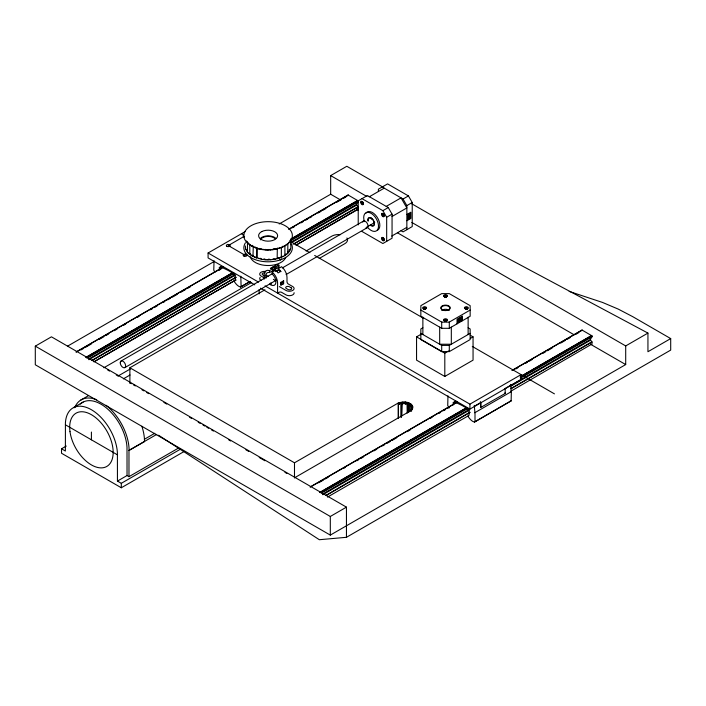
<?xml version="1.0" encoding="UTF-8"?>
<svg xmlns="http://www.w3.org/2000/svg" width="706" height="706" viewBox="0 0 706 706"><rect width="100%" height="100%" fill="white"/><g stroke="black" fill="none" stroke-linecap="round" stroke-linejoin="round"><path stroke-width="1.06" d="M245.194 231.577L208.085 252.995L208.085 257.919L254.742 284.862M249.862 281.668L240.552 287.042C237.595 286.336 235.857 283.688 234.118 281.42C239.934 273.787 225.24 269.542 220.563 266.691L219.301 267.724L219.389 269.86M158.532 435.223L319.341 539.719L346.452 537.301L346.452 507.146L51.441 336.824L35.3 346.143L35.3 364.781L330.311 535.104L625.701 364.57L625.701 345.931L411.827 222.452M405.394 402.093L405.571 404.088L405.394 402.093L398.334 402.958L398.352 417.961L398.334 402.958L294.49 462.801L129.886 367.773L129.886 383.137M407.212 413.134L407.035 402.367L405.571 402.111M408.553 412.136L408.403 402.764L407.035 402.367M510.597 384.408L511.32 392.783L511.135 400.858L474.467 422.091C471.467 421.367 469.702 418.667 467.954 416.337C474.088 408.836 458.803 404.512 454.479 401.74L453.217 402.782L453.305 404.909M410.813 411.245L410.715 403.911L408.403 402.764M474.467 422.091L474.997 420.847L475.006 413.751L474.282 405.376M269.507 272.551L269.515 270.601L272.878 268.659L272.869 270.054L275.561 268.501L275.569 267.106L278.932 265.165L278.923 267.115L269.507 272.551A7.184 4.148 60 0 0 266.03 274.378L265.835 275.199A7.184 4.148 60 0 0 266.074 278.182M411.651 410.927L411.589 404.635L410.715 403.911M412.172 405.341L412.233 407.406L411.589 404.635M412.622 406.188L412.657 408.262L412.242 405.438M412.154 409.506L412.172 407.309M281.323 256.472L283.547 256.322L284.915 255.484L284.889 245.582M399.614 402.526L399.587 404.397L399.587 402.535M411.43 410.892L411.492 404.547M347.784 195.88L348.226 195.068L357.765 200.61L358.03 201.792L356.433 204.413L358.057 207.29A38.759 22.38 60 0 0 358.066 208.958L295.955 245.211M581.673 330.735L582.15 330.126L591.681 335.668L591.946 336.841L590.348 339.471L591.972 342.348A38.759 22.38 60 0 0 591.981 344.007L510.447 391.459M184.125 451.496L121.308 487.767L61.519 453.252L61.519 448.795L65.384 451.028L65.42 422.912A36.836 21.268 60 0 1 91.409 409.736A36.836 21.268 60 0 1 117.408 452.925L117.443 481.086L121.308 483.31L180.321 449.245M214.042 260.761L213.777 270.036L214.827 272.401M447.957 395.819L447.736 405.623L449.378 407.83M409.339 411.704L409.498 403.214M408.015 412.269L408.245 402.711M245.309 245.944L245.626 247.991M401.793 415.993L402.349 402.049M284.889 255.546L287.739 253.277L287.871 243.438M253.172 255.625L249.8 254.487L249.783 244.638L246.394 240.922M283.547 256.322C275.755 260.161 263.973 261.476 256.922 257.434L256.922 247.647M290.44 243.888C291.366 246.385 291.101 251.91 287.677 251.963M289.707 250.877L288.93 250.339M277.158 258.723L277.334 248.141M277.281 258.555L278.305 257.611L279.797 257.946M240.552 287.042L241.081 285.798L240.808 276.214M408.933 215.233C408.959 216.654 410.151 214.077 408.995 215.127M459.235 320.798L459.694 321.062M256.922 257.434L252.986 256.454L253.277 246.067M275.384 259.111L273.248 258.731L272.604 259.543M274.519 248.874L276.284 249.147L281.376 247.409L281.315 257.363M249.8 254.487L247.25 251.989L246.006 249.35M282.435 246.323L283.547 246.535L284.915 245.706M408.986 216.927C408.597 218.436 410.345 216.186 409.048 216.83M459.765 320.956L459.694 320.383L459.288 320.683M289.813 240.922L290.157 240.261M247.462 251.945L247.462 242.158M281.659 258.811L280.45 259.967L279.841 259.614M289.036 251.857L287.73 253.339M272.754 249.668C265.209 250.683 256.252 249.5 249.8 244.7M294.49 477.83L410.133 411.06L412.454 408.818L412.666 406.285M249.792 254.363L250.277 253.869M290.466 249.236L289.169 249.492M268.439 249.43L267.865 250.012M288.445 242.829L288.957 242.211M287.254 244.029L284.889 245.759M277.158 248.936L277.273 248.256M296.546 244.85L357.907 209.444M283.547 246.535L281.315 247.585M279.197 223.961L330.673 194.238L330.673 175.6L346.814 166.281L382.987 187.161M243.738 236.616L228.267 245.547L245.079 255.254L246.438 254.478M67.582 346.143L214.377 261.388M219.301 267.724L221.163 266.656M76.177 351.959L223.202 267.089M288.71 229.256L348.049 195.006M76.142 352.082L223.378 267.15M289.142 229.185L348.226 195.068M80.934 349.947L83.793 348.296M85.7 347.193L91.418 343.893M99.043 339.489L103.808 336.744M105.715 335.641L108.574 333.991M114.293 330.69L117.152 329.04M123.824 325.184L125.73 324.08M137.167 317.479L139.073 316.385M150.51 309.775L152.417 308.681M154.323 307.578L157.182 305.927M162.901 302.627L164.807 301.524M167.666 299.873L170.525 298.223M172.432 297.12L177.188 294.376M181.001 292.169L185.766 289.416M187.672 288.322L190.532 286.671M219.125 270.16L221.031 269.057M292.513 227.791L294.42 226.697M301.091 222.84L302.998 221.737M305.857 220.087L307.763 218.992M309.669 217.889L311.575 216.786M318.247 212.938L321.106 211.288M323.013 210.185L325.872 208.535M336.356 202.481L341.113 199.727M343.019 198.633L345.878 196.983M85.964 357.289L231.78 273.107M290.872 238.99L357.589 200.469M86.141 357.43L232.909 272.692M291.048 239.131L357.765 200.61M86.273 357.651L233.042 272.913M291.181 239.352L357.889 200.831M86.397 357.854L233.165 273.116M291.304 239.555L358.013 201.042M87.394 357.474L233.209 273.293M291.34 239.722L358.057 201.21M87.359 358.057L234.127 273.319M290.36 240.861L358.03 201.792M369.159 196.85L384.223 188.158M88.621 359.036L234.436 274.846M290.669 242.387L356.433 204.413M88.885 359.698L235.654 274.961M291.887 242.502L356.689 205.084M92.098 360.272L236.007 277.184M293.193 244.17L358.004 206.752M92.151 360.466L236.069 277.379M294.199 243.817L358.057 206.946M94.498 361.507L234.595 280.617M93.916 361.86L235.919 279.876M234.039 281.288L235.901 280.211M275.569 267.106A9.513 5.489 60 0 0 273.045 266.903L270.354 268.456A9.513 5.489 60 0 1 272.878 268.659M240.896 286.777L250.206 281.403M103.853 367.773L251.707 282.409M306.077 251.018L331.838 236.148A9.204 5.313 0 0 1 340.23 234.701M269.63 283.962A7.184 4.148 60 0 0 270.451 284.589L271.28 285.065A7.184 4.148 60 0 0 275.878 280.979L275.684 279.938A7.184 4.148 60 0 0 272.207 274.105L272.207 272.154L275.569 270.213A9.513 5.489 60 0 1 278.085 272.913L280.776 271.36A9.513 5.489 60 0 0 278.261 268.659L281.623 266.718A9.513 5.489 60 0 1 286.998 277.432L286.998 281.703A1.906 1.094 60 0 0 288.348 284.033L292.716 286.557A4.757 2.745 0 0 1 292.716 290.44A4.757 2.745 0 0 1 285.992 290.44L279.294 286.574M386.235 206.408L401.034 197.865L406.85 207.935L392.059 216.477M275.569 271.607L278.261 270.054L280.953 271.607M121.044 361.04L272.763 273.443M276.584 271.236L278.491 270.133M282.303 267.936L363.413 221.11M362.028 198.642L382.873 210.679L388.256 207.573L392.059 214.147L392.059 238.222L382.873 243.526L362.028 231.489M382.202 186.993L403.055 199.03L408.43 195.924L412.233 202.498L412.233 226.573L403.055 231.877L401.034 230.712M366.529 227.244L374.745 222.505M124.856 367.623L276.567 280.035M286.115 274.528L367.217 227.694M386.676 241.328L386.676 217.254L392.059 214.147M406.85 229.679L406.85 205.605L412.233 202.498M129.886 367.773L264.953 289.795M319.165 258.493L344.846 243.658A9.204 5.313 0 0 0 346.911 237.975M118.158 375.971L130.557 368.814M280.944 282.321L283.635 280.767L283.635 283.53L280.944 285.083L280.944 282.321A10.025 5.789 60 0 1 280.573 283.159M80.405 400.311L88.577 395.598M406.85 214.536L410.883 212.206L410.883 218.419L406.85 220.749M73.583 407.591L83.176 402.049M123.356 378.857L130.019 375.01M410.212 218.03L407.521 219.584L407.521 214.924L410.212 213.371L410.212 218.03L408.536 217.06M391.786 236.051L406.85 227.35M61.519 448.795L66.285 446.042M144.368 439.291L154.817 433.263M117.443 481.086L127.036 475.544L128.977 476.665L128.977 450.419L156.75 434.384M128.977 450.419L144.509 441.568L144.501 440.006A39.739 22.945 60 0 0 141.871 426.256M128.977 476.665L178.441 448.098M422.868 327.796L420.847 328.961L420.847 339.568L441.7 351.606L449.298 351.606L470.152 339.568L470.152 328.961L468.131 327.796M470.231 335.226L473.055 336.85L473.055 360.148L444.806 376.457L416.558 360.148L416.558 336.85L421.27 334.132M420.847 310.058L441.7 322.095L449.298 322.095L470.152 310.058M449.298 328.308L470.152 316.27L470.152 305.663L449.298 293.625L441.7 293.625L420.847 305.663L420.847 316.27L441.7 328.308L449.298 328.308L449.298 322.095M420.847 333.356L441.7 345.393L449.298 345.393L470.152 333.356M416.558 336.85L444.806 353.159L448.575 350.988M470.231 338.483L473.055 336.85M453.217 402.782L456.014 401.167M310.102 487.008L457.117 402.138M512.15 370.359L581.973 330.055M310.525 486.937L457.294 402.199M512.106 370.482L582.15 330.126M318.662 482.798L323.427 480.045M325.334 478.942L328.193 477.291M343.443 468.493L345.349 467.39M356.786 460.789L358.692 459.685M360.598 458.582L363.458 456.932M373.942 450.878L376.801 449.228M382.52 445.927L384.426 444.833M387.285 443.183L390.144 441.532M392.051 440.429L396.816 437.676M407.3 431.622L410.16 429.972M430.175 418.42L432.081 417.317M438.753 413.469L440.659 412.366M443.518 410.715L445.424 409.612M447.33 408.518L449.237 407.415M515.945 368.894L517.851 367.8M525.476 363.396L527.382 362.293M529.288 361.19L532.147 359.539M542.632 353.494L545.491 351.844M547.397 350.741L552.163 347.987M560.74 343.037L565.506 340.283M567.412 339.18L570.272 337.53M575.99 334.229L578.849 332.579M265.032 285.868L469.922 404.159L521.037 374.648L521.037 379.581L469.922 409.092L260.452 288.154M319.88 492.338L466.657 407.6M520.975 376.245L591.504 335.526M320.065 492.479L466.834 407.741M520.198 376.933L591.681 335.668M320.189 492.7L466.957 407.962M520.331 377.154L591.813 335.888M321.265 492.356L467.081 408.174M520.454 377.357L591.928 336.091M321.309 492.523L467.125 408.342M520.498 377.525L591.972 336.259M321.274 493.106L468.052 408.368M520.463 378.107L591.946 336.841M474.688 406.047L480.742 402.552L480.336 401.882M504.958 388.574L511.012 385.079M322.536 494.085L468.36 409.895M511.241 385.141L590.348 339.471M322.801 494.747L469.569 410.018M510.553 386.358L590.613 340.133M326.022 495.321L469.931 412.233M510.915 388.574L591.919 341.81M326.075 495.515L469.984 412.428M510.967 388.768L591.972 342.004M480.742 402.552L480.768 407.441L505.196 393.471L505.152 388.521M327.46 497.103L468.881 415.481M474.741 412.763L511.056 391.795M474.811 421.826L511.135 400.858M35.3 346.143L330.311 516.465L346.452 507.146M625.701 345.931L647.94 333.091L647.94 351.729L670.7 338.589L670.7 350.097L346.452 537.301M285.153 254.266L286.76 254.231M259.552 248.415L258.608 248.821M261.361 259.217L260.796 258.352L258.608 258.608M591.822 344.502L591.063 344.537M255.572 247.135L254.504 247.418M267.865 259.799L268.783 259.084L270.733 259.711M275.384 249.324L272.604 249.756M273.248 248.944L274.122 248.803M263.126 259.481L264.282 258.89L265.968 259.746M402.349 404.026L402.499 402.032M250.268 253.63L248.23 253.092M247.488 250.701L246.341 250.568M252.342 245.406L250.992 245.556M510.262 401.034L510.791 401.123M407.035 404.344L406.868 402.332M270.733 249.924L270.045 249.377M256.913 258.105L254.504 257.205M261.291 249.412L261.052 248.75M569.177 291.41L602.518 302.433L618.288 309.122L632.761 316.676L670.7 338.589M265.968 249.959L265.491 249.342M253.03 256.507L250.992 255.334M409.498 405.191L409.63 403.285M647.94 333.091L485.781 246.509L411.536 203.646M408.43 195.924L387.585 183.887L378.398 189.182L378.398 191.511M388.256 207.573L367.402 195.536L358.224 200.831L358.224 224.905M330.673 175.6L366.952 196.542M330.673 194.238L340.221 199.745M356.451 209.117L358.357 210.22M397.504 232.821L574.137 334.803M590.366 344.175L625.701 364.57M290.625 241.62L309.89 252.669M314.664 255.431L423.574 318.3M472.288 346.434L554.448 393.869M504.984 393.463L504.975 392.801M272.878 266.947L275.561 268.501M265.88 275.049L268.368 276.487M273.354 279.364L275.843 280.803M264.468 275.878L262.791 274.908A2.144 1.235 0 0 1 262.553 273.328A2.144 1.235 0 0 1 265.209 272.913M264.6 278.093L261.105 276.072A4.757 2.745 0 0 1 260.355 272.754A4.757 2.745 0 0 1 265.703 271.475M480.768 407.441L480.742 402.058M208.085 252.995L258.555 282.126M107.665 369.97L109.571 371.074M116.243 374.93L118.149 376.024M129.586 382.634L131.493 383.729M133.399 384.832L135.305 385.935M141.977 389.783L143.883 390.886M146.742 392.536L148.648 393.639M163.898 402.438L166.757 404.097M189.64 417.299L191.547 418.402M198.218 422.25L200.125 423.353M202.984 425.003L204.89 426.106M206.796 427.209L208.702 428.304M211.562 429.954L213.468 431.057M228.718 439.864L230.624 440.959M245.873 449.766L248.733 451.416M259.217 457.47L264.935 460.771M284.95 472.332L286.857 473.435M65.384 424.783L117.443 454.84M241.461 233.739L243.738 235.063A1.906 1.094 0 0 0 244.585 236.898M410.707 405.888L410.592 403.841M256.913 248.318L256.816 257.937M403.055 199.03L406.85 205.605M382.873 210.679L386.676 217.254M245.847 249.509L245.397 247.868M281.182 256.631L281.385 257.258M129.083 450.481L129.074 448.919A39.739 22.945 60 0 0 106.103 405.306M469.922 404.159L469.922 409.092M468.131 317.118L468.131 334.52M462.412 320.736L462.412 316.076L457.038 319.183L457.038 323.842M451.319 327.143L451.319 344.228L439.679 344.228L439.679 327.143M449.298 345.393L449.298 351.606M444.806 353.159L444.806 376.457M441.7 322.095L441.7 328.308M441.7 345.393L441.7 351.606M422.868 317.118L422.868 334.52M404.053 401.996L404.053 403.973L403.876 401.996M330.311 516.465L330.311 535.104M294.49 462.801L294.49 477.803M278.261 268.659L278.261 270.054M270.857 282.85L270.857 284.827M264.132 279.205L264.132 275.102A9.513 5.489 60 0 1 269.515 270.601M259.128 289.478L259.128 293.881M127.036 475.544L127.001 447.392A36.836 21.268 60 0 0 108.539 409.824A36.836 21.268 60 0 0 80.263 404.106M121.308 483.31L121.308 487.767M91.409 432.054L91.409 439.812M441.797 310.508A4.28 2.471 0 0 1 449.21 310.508M465.633 309.475A1.43 0.821 0 0 1 467.354 309.607M444.489 321.645A1.43 0.821 0 0 1 446.51 321.645M423.935 309.475A1.43 0.821 0 0 1 425.365 309.475M444.489 297.57A1.43 0.821 0 0 1 446.51 297.57M465.342 308.831A1.43 0.821 0 0 1 465.863 307.472A1.43 0.821 0 0 1 467.769 308.319A1.43 0.821 0 0 1 465.633 308.963M423.644 308.831A1.43 0.821 0 0 1 423.644 307.666A1.43 0.821 0 0 1 425.656 307.666A1.43 0.821 0 0 1 425.656 308.831M425.365 308.963A1.43 0.821 0 0 1 423.935 308.963M366.043 213.115A10.466 6.036 60 0 1 376.951 216.901A10.466 6.036 60 0 1 377.684 230.138M364.402 221.596A10.466 6.036 60 0 1 370.244 212.877A10.466 6.036 60 0 1 378.354 227.764A10.466 6.036 60 0 1 367.402 227.12M367.852 220.987A4.757 2.745 60 0 1 370.809 217.819A4.757 2.745 60 0 1 374.454 224.129A4.757 2.745 60 0 1 370.235 225.108M363.334 203.09A1.43 0.821 60 0 1 362.187 203.875A1.43 0.821 60 0 1 361.534 201.687A1.43 0.821 60 0 1 363.237 202.754M374.471 223.414A4.28 2.471 60 0 1 373.686 222.84M371.541 219.134A4.28 2.471 60 0 1 371.444 218.172M368.347 220.978A4.28 2.471 60 0 1 371.012 218.128A4.28 2.471 60 0 1 374.286 223.811A4.28 2.471 60 0 1 370.491 224.684M290.748 242.776A24.251 14.005 0 0 1 268.103 261.802A24.251 14.005 0 0 1 245.459 242.776M285.745 257.372A18.074 10.431 0 0 1 281.659 261.997L280.053 262.923A18.074 10.431 0 0 1 261.988 264.918A18.074 10.431 0 0 1 250.259 256.728M362.716 222.099A3.804 2.197 60 0 1 367.217 223.308A3.804 2.197 60 0 1 366.008 227.809M274.537 266.188A9.513 5.489 60 0 1 278.932 265.165M272.207 272.154A9.513 5.489 60 0 1 277.582 282.868L277.582 293.122L278.932 292.346A1.906 1.094 0 0 1 281.623 292.346L285.992 294.87A4.757 2.745 0 0 0 291.366 295.417A4.757 2.745 0 0 0 294.093 292.69M275.199 270.689A7.184 4.148 60 0 1 275.446 268.942M275.772 268.236A7.184 4.148 60 0 1 276.214 267.68M278.138 266.992A7.184 4.148 60 0 1 278.923 267.115M283.635 280.767A10.025 5.789 60 0 1 280.653 283.415M283.635 283.53A11.543 6.663 60 0 1 280.476 284.845M261.105 280.503A4.757 2.745 0 0 1 260.161 277.396M74.677 407.741A39.739 22.945 60 0 1 96.731 399.737M260.337 238.443A9.037 5.216 0 0 1 275.993 238.443M260.355 239.837A8.084 4.668 0 0 1 267.115 236.422A8.084 4.668 0 0 1 275.172 238.716M407.618 218.419C408.43 220.166 408.933 216.054 407.618 218.419M407.733 216.76C408.536 218.507 409.039 214.395 407.733 216.76M407.786 218.375L408.403 217.925L407.786 218.375M407.891 216.716L408.509 216.265L407.891 216.716M408.739 215.392C409.551 217.139 410.045 213.027 408.739 215.392M408.73 217.201C409.542 218.939 410.036 214.827 408.73 217.201M458.362 320.18C459.174 321.91 459.65 317.85 458.362 320.18M458.521 320.136L459.138 319.686L458.521 320.136M459.041 320.948C459.844 322.695 460.347 318.582 459.041 320.948M459.924 319.288C460.727 321.027 461.23 316.923 459.924 319.288M460.083 319.244L460.7 318.794L460.083 319.244M460.427 320.277C461.23 322.024 461.733 317.912 460.427 320.277M460.586 320.233L461.203 319.783L460.586 320.233M261.811 231.559L260.973 232.053A9.513 5.489 0 0 0 261.379 239.563A9.513 5.489 0 0 0 274.396 239.802L275.243 239.316A9.513 5.489 0 0 0 274.828 231.797A9.513 5.489 0 0 0 261.811 231.559M461.742 317.241L457.709 319.571L457.709 322.677L461.742 320.347L461.742 317.241M401.193 402.182L401.202 417.22L401.193 402.182M291.04 287.721L289.354 286.751A2.144 1.235 0 0 0 286.327 286.751A2.144 1.235 0 0 0 286.327 288.498L288.013 289.469A2.144 1.235 0 0 0 291.04 289.469A2.144 1.235 0 0 0 291.04 287.721M443.121 310.234A4.757 2.745 0 0 0 450.251 307.86A4.757 2.745 0 0 0 443.121 305.477A4.757 2.745 0 0 0 443.121 310.234M465.395 308.813A1.906 1.094 0 0 0 468.255 307.86A1.906 1.094 0 0 0 465.395 306.907A1.906 1.094 0 0 0 465.395 308.813M444.551 320.851A1.906 1.094 0 0 0 447.401 319.897A1.906 1.094 0 0 0 444.551 318.944A1.906 1.094 0 0 0 444.551 320.851M423.697 308.813A1.906 1.094 0 0 0 426.556 307.86A1.906 1.094 0 0 0 423.697 306.907A1.906 1.094 0 0 0 423.697 308.813M444.551 296.776A1.906 1.094 0 0 0 447.401 295.823A1.906 1.094 0 0 0 444.551 294.87A1.906 1.094 0 0 0 444.551 296.776M443.359 310.19A4.28 2.471 0 0 0 449.784 308.054A4.28 2.471 0 0 0 443.359 305.91A4.28 2.471 0 0 0 443.359 310.19M444.789 321.001A1.43 0.821 0 0 0 446.924 320.286A1.43 0.821 0 0 0 444.789 319.571A1.43 0.821 0 0 0 444.789 321.001M444.789 296.926A1.43 0.821 0 0 0 446.924 296.211A1.43 0.821 0 0 0 444.789 295.496A1.43 0.821 0 0 0 444.789 296.926M382.202 238.363A1.43 0.821 60 0 0 383.72 240.243A1.43 0.821 60 0 0 383.72 238.222A1.43 0.821 60 0 0 382.202 238.363M381.531 238.363A1.906 1.094 60 0 0 383.543 240.87A1.906 1.094 60 0 0 383.543 238.178A1.906 1.094 60 0 0 381.531 238.363M381.531 214.289A1.906 1.094 60 0 0 383.543 216.795A1.906 1.094 60 0 0 383.543 214.103A1.906 1.094 60 0 0 381.531 214.289M360.678 202.251A1.906 1.094 60 0 0 362.699 204.758A1.906 1.094 60 0 0 362.699 202.066A1.906 1.094 60 0 0 360.678 202.251M382.202 214.289A1.43 0.821 60 0 0 383.72 216.168A1.43 0.821 60 0 0 383.72 214.147A1.43 0.821 60 0 0 382.202 214.289M254.892 247.427A24.251 14.005 0 0 0 292.328 236.413A24.251 14.005 0 0 0 257.09 223.202A24.251 14.005 0 0 0 254.892 247.427M120.258 362.778A3.804 2.197 60 0 0 124.291 367.8A3.804 2.197 60 0 0 124.291 362.416A3.804 2.197 60 0 0 120.258 362.778M226.917 246.323A1.906 1.094 0 0 0 230.103 245.829A1.906 1.094 0 0 0 227.773 244.488A1.906 1.094 0 0 0 226.917 246.323M244.117 256.199A1.906 1.094 0 0 0 246.985 255.263A1.906 1.094 0 0 0 244.144 254.301A1.906 1.094 0 0 0 244.117 256.199M69.991 431.631A30.746 17.747 60 0 0 105.291 467.16A30.746 17.747 60 0 0 99.008 420.661A30.746 17.747 60 0 0 69.991 431.631"/></g></svg>
